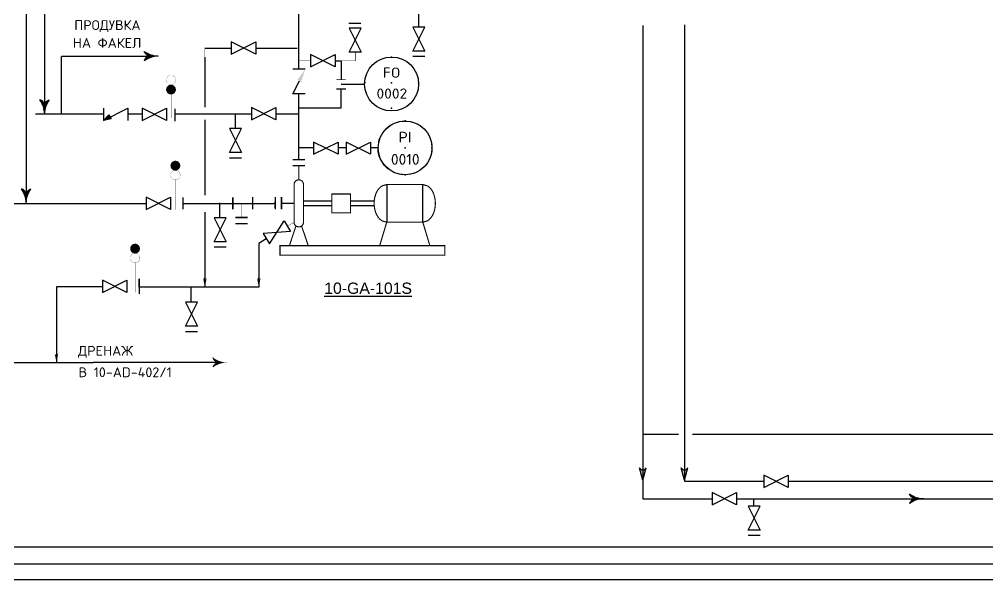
# Model space of a CAD drawing. Extents: x 270 to 589, y 86 to 206.
# Drawn here: x 283.02 to 295.87, y 90.26 to 97.69 of the extents above; entities that cross this region are included whole.
import ezdxf
from ezdxf.enums import TextEntityAlignment as Align

# ---------------------------------------------------------------- set-up
doc = ezdxf.new("R2010")
doc.units = 0
doc.header["$MEASUREMENT"] = 0
doc.linetypes.add('SDASH', pattern=[0.09375, 0.046875, -0.046875])
doc.layers.get('0').update_dxf_attribs({"linetype": 'CONTINUOUS'})
for name, color, linetype in [('IN-ATTRIBS', 7, 'CONTINUOUS'), ('IN-EQUIPMENT', 7, 'CONTINUOUS'), ('IN-INST-TAP', 7, 'CONTINUOUS'), ('IN-INSTRUMENT', 7, 'SDASH'), ('IN-MAJ-PROC', 3, 'CONTINUOUS'), ('IN-MIN-PROC', 7, 'CONTINUOUS'), ('IN-TEXT', 51, 'CONTINUOUS'), ('АРМАТУРА', 2, 'CONTINUOUS'), ('ОСНОВА', 3, 'CONTINUOUS')]:
    doc.layers.add(name, color=color, linetype=linetype)
doc.styles.add('ATTRIBS', font='SIMPLEX', dxfattribs={"width": 0.8, "height": 0.125})
doc.styles.add('HELV', font='HELV', dxfattribs={"height": 0.15})
doc.styles.add('NARROW', font='simplex', dxfattribs={"width": 0.75, "height": 0.1})
doc.styles.add('S1', font='SIMPLEX.shx')
doc.styles.add('SIMPLEX', font='SIMPLEX')

# ---------------------------------------------------------------- blocks, each defined once
blk = doc.blocks.new('PH35')
at = {"layer": 'IN-ATTRIBS'}
for p in [(0, 0.25), (-0.25, 0), (0, 0), (0.25, 0), (0, -0.25)]:
    blk.add_point(p, dxfattribs=at)
at = {"layer": 'IN-ATTRIBS', "flags": 1}
for tag, style, width, p in [('IDNUM', 'ATTRIBS', 0.8, (0.0087, 0.5838)), ('DWGNO', 'ATTRIBS', 0.8, (0.0029, 0.4474)), ('FILENO', 'ATTRIBS', 0.8, (-0.003, 0.3111)), ('LOC', 'ATTRIBS', 0.8, (-0.0799, -0.422)), ('SIG', 'ATTRIBS', 0.8, (-0.0872, -0.5633)), ('INSTALL', 'ATTRIBS', 0.8, (-0.0872, -0.6994)), ('SERV', 'ATTRIBS', 0.8, (-0.0834, -0.8376)), ('DATE', 'ATTRIBS', 0.8, (-0.0881, -0.9694)), ('DES', 'NARROW', 0.75, (-0.0866, -1.1017)), ('CSYS', 'NARROW', 0.75, (-0.0866, -1.2425))]:
    blk.add_attdef(tag, text='', height=0.1, dxfattribs=dict(at, style=style, width=width)).set_placement(p, align=Align.CENTER)
at = {"layer": 'IN-ATTRIBS', "style": 'ATTRIBS', "flags": 1}
blk.add_attdef('SYSCDI', text='', height=0.1, dxfattribs=at).set_placement((-0.3125, 0.3125), align=Align.RIGHT)
at = {"layer": 'IN-ATTRIBS', "style": 'S1'}
for tag, p in [('XT', (0.3241, 0.2568)), ('A1', (0.3233, 0.1153)), ('A2', (0.3233, -0.0347)), ('A3', (0.3233, -0.1847)), ('RES', (0.3233, -0.3422))]:
    blk.add_attdef(tag, p, '', height=0.1, dxfattribs=at)
at = {"layer": 'IN-ATTRIBS', "style": 'ATTRIBS'}
blk.add_attdef('SYSCDV', text='', height=0.1, dxfattribs=at).set_placement((-0.3125, 0.1411), align=Align.RIGHT)
at = {"layer": 'IN-ATTRIBS', "style": 'S1'}
for tag, p in [('INSTTYPE', (-0.0002, 0.0499)), ('TAGNUM', (0.0019, -0.1561)), ('MD', (0.4017, -0.5655)), ('SZ', (0.4017, -0.6963))]:
    blk.add_attdef(tag, text='', height=0.1, dxfattribs=at).set_placement(p, align=Align.CENTER)
blk = doc.blocks.new('PH35A')
blk.add_circle((0, 0), 0.25)

msp = doc.modelspace()

# ---------------------------------------------------------------- hatches: boundary and pattern name
at = {"linetype": 'CONTINUOUS'}
h = msp.add_hatch(dxfattribs=at)
h.set_pattern_fill('ANSI31', color=2, scale=0.0001, style=0)
h.set_pattern_definition([(45, (251.338398956, -50.92267221), (-8.8388347648e-06, 8.8388347648e-06), [])])
edge = h.paths.add_edge_path()
edge.add_arc((285.034, 96.762), 0.0637, 180, 360)
edge.add_arc((285.034, 96.762), 0.0638, 0, 180)
h = msp.add_hatch(dxfattribs=at)
h.set_pattern_fill('ANSI31', color=2, scale=0.0001, style=0)
h.set_pattern_definition([(45, (250.747828547, -50.92267221), (-8.8388347648e-06, 8.8388347648e-06), [])])
h.paths.add_polyline_path([(284.241, 96.374), (284.137, 96.352), (284.21, 96.425)])
for points in [[(291.25, 91.742), (291.296, 91.577), (291.341, 91.742, -0.175978), (291.296, 91.711, -0.175978)], [(291.804, 91.742), (291.849, 91.577), (291.895, 91.742, -0.175978), (291.849, 91.711, -0.175978)]]:
    msp.add_hatch(color=5, dxfattribs=at).paths.add_polyline_path(points)

# ---------------------------------------------------------------- linework, layer by layer
at = {"color": 5, "linetype": 'CONTINUOUS'}
for p, q in [((283.357, 96.439), (283.357, 98.021)), ((288.317, 97.79), (288.317, 97.591)), ((291.296, 97.611), (291.295, 96.888)), ((291.849, 97.622), (291.849, 96.947)), ((285.833, 97.309), (285.483, 97.309)), ((286.708, 97.309), (286.158, 97.309)), ((283.579, 96.439), (283.579, 97.202)), ((284.746, 97.202), (283.579, 97.202)), ((285.483, 97.192), (285.483, 96.531)), ((287.211, 97.144), (287.293, 97.144)), ((287.293, 97.144), (287.293, 96.9)), ((291.849, 96.947), (291.849, 91.563)), ((291.295, 96.888), (291.296, 91.332)), ((285.883, 96.443), (285.883, 96.244)), ((285.483, 96.361), (285.483, 95.36)), ((285.678, 95.261), (285.678, 95.062)), ((285.483, 95.137), (285.483, 94.139)), ((284.61, 94.249), (284.61, 94.051)), ((284.61, 94.139), (284.61, 94.249)), ((291.849, 94.281), (291.849, 93.443)), ((283.513, 94.146), (283.513, 93.14)), ((284.124, 94.146), (283.513, 94.146)), ((286.199, 94.139), (284.61, 94.139)), ((285.298, 94.139), (285.298, 93.94)), ((281.943, 93.14), (284.002, 93.14)), ((285.661, 93.14), (284.002, 93.14)), ((291.769, 92.184), (291.296, 92.184)), ((291.296, 91.577), (291.25, 91.742)), ((291.296, 91.577), (291.341, 91.742)), ((291.849, 91.577), (291.804, 91.742)), ((291.849, 91.577), (291.895, 91.742)), ((291.849, 91.563), (292.902, 91.563)), ((293.227, 91.563), (298.3, 91.563)), ((292.766, 91.332), (292.766, 91.233))]:
    msp.add_line(p, q, dxfattribs=at)
at = {"color": 2, "linetype": 'CONTINUOUS'}
for p, q in [((287.395, 97.644), (287.554, 97.644)), ((288.244, 97.204), (288.403, 97.204)), ((285.811, 95.858), (285.97, 95.858)), ((285.605, 94.675), (285.765, 94.675)), ((285.225, 93.553), (285.385, 93.553)), ((292.693, 90.846), (292.853, 90.846))]:
    msp.add_line(p, q, dxfattribs=at)
at = {"color": 2}
for p, q in [((286.815, 97.032), (286.652, 97.032)), ((286.652, 96.707), (286.738, 96.879)), ((286.815, 96.707), (286.652, 96.707)), ((284.137, 96.515), (284.137, 96.352)), ((284.137, 96.352), (284.462, 96.515)), ((284.462, 96.515), (284.462, 96.352))]:
    msp.add_line(p, q, dxfattribs=at)
at = {"color": 7, "linetype": 'CONTINUOUS'}
for p, q in [((284.137, 96.352), (284.21, 96.425)), ((284.21, 96.425), (284.241, 96.374)), ((284.241, 96.374), (284.137, 96.352))]:
    msp.add_line(p, q, dxfattribs=at)
at = {"color": 6}
for p, q in [((287.897, 95.502), (287.897, 95.002)), ((288.376, 95.002), (288.376, 95.502))]:
    msp.add_line(p, q, dxfattribs=at)
at = {"color": 3, "linetype": 'CONTINUOUS'}
for p, q in [((286.414, 95.304), (286.413, 95.25)), ((286.414, 95.272), (286.413, 95.191)), ((272.97, 90.695), (379.449, 90.695)), ((292.342, 90.466), (299.899, 90.466))]:
    msp.add_line(p, q, dxfattribs=at)
at = {"color": 5}
for p, q in [((285.483, 94.224), (285.483, 94.264)), ((286.199, 94.224), (286.199, 94.264))]:
    msp.add_line(p, q, dxfattribs=at)
at = {"color": 6, "linetype": 'CONTINUOUS'}
msp.add_line((271.084, 90.258), (567.702, 90.258, 0.558), dxfattribs=at)
at = {"color": 5, "linetype": 'CONTINUOUS'}
for points, const_width in [([(285.483, 97.309), (285.483, 97.192)], 0.006), ([(284.739, 97.201), (284.739, 97.207), (284.72, 97.207)], 0.01), ([(284.739, 97.207), (284.739, 97.201)], 0.01), ([(287.23, 96.894), (287.23, 96.894), (287.354, 96.894)], 0.01), ([(285.654, 93.135), (285.654, 93.14), (285.635, 93.14)], 0.01), ([(285.654, 93.14), (285.654, 93.135)], 0.01)]:
    msp.add_lwpolyline(points, dxfattribs=dict(at, const_width=const_width))
at = {"color": 2}
for points in [[(285.833, 97.232), (286.158, 97.395), (286.158, 97.232), (285.833, 97.395)], [(286.886, 97.063), (287.211, 97.226), (287.211, 97.063), (286.886, 97.226)], [(286.1, 96.361), (286.425, 96.524), (286.425, 96.361), (286.1, 96.524)], [(284.649, 96.352), (284.974, 96.515), (284.974, 96.352), (284.649, 96.515)], [(286.927, 95.904), (287.252, 96.066), (287.252, 95.904), (286.927, 96.066)], [(287.357, 95.904), (287.682, 96.066), (287.682, 95.904), (287.357, 96.066)], [(284.704, 95.171), (285.029, 95.333), (285.029, 95.171), (284.704, 95.333)], [(286.618, 94.88), (286.256, 94.852), (286.34, 94.713), (286.535, 95.019)], [(284.124, 94.068), (284.449, 94.231), (284.449, 94.068), (284.124, 94.231)], [(292.902, 91.482), (293.227, 91.645), (293.227, 91.482), (292.902, 91.645)], [(292.216, 91.251), (292.541, 91.414), (292.541, 91.251), (292.216, 91.414)]]:
    msp.add_lwpolyline(points, close=True, dxfattribs=at)
at = {"color": 5}
for points in [[(284.739, 97.207, -0.206864), (284.677, 97.269, -0.206864)], [(284.864, 97.207, 0.150368), (284.677, 97.144, 0.150368)], [(284.739, 97.207, 0.206864), (284.677, 97.144, 0.206864)], [(283.357, 96.564, 0.206864), (283.294, 96.627)], [(283.357, 96.439, -0.150368), (283.419, 96.627)], [(283.357, 96.564, -0.206864), (283.419, 96.627)], [(285.654, 93.14, -0.206864), (285.592, 93.203, -0.206864)], [(285.654, 93.14, 0.206864), (285.592, 93.078, 0.206864)], [(294.901, 91.332, -0.206864), (294.838, 91.395, -0.206864)], [(294.901, 91.332, 0.206864), (294.838, 91.27, 0.206864)], [(295.026, 91.332, 0.150368), (294.838, 91.27, 0.150368)]]:
    msp.add_lwpolyline(points, format="xyb", dxfattribs=at)
at = {"color": 2, "const_width": 0.0025}
msp.add_lwpolyline([(284.97, 96.888, 1), (285.097, 96.888, 1)], format="xyb", close=True, dxfattribs=at)
at = {"const_width": 0.0025}
msp.add_lwpolyline([(284.97, 96.762, 1), (285.097, 96.762, 1)], format="xyb", close=True, dxfattribs=at)
at = {"color": 2, "const_width": 0.005}
msp.add_lwpolyline([(285.034, 96.7), (285.034, 96.387)], dxfattribs=at)
at = {"color": 6}
for points, const_width in [([(286.649, 95.752), (286.811, 95.752)], 0.0195), ([(286.73, 95.565), (286.73, 95.752)], 0.015), ([(286.5, 95.172), (286.5, 95.335)], 0.0195), ([(286.667, 95.252), (286.5, 95.252)], 0.015), ([(286.792, 95.283), (287.167, 95.283)], 0.015), ([(287.735, 95.283), (287.417, 95.283)], 0.015), ([(286.792, 95.221), (287.167, 95.221)], 0.015), ([(287.735, 95.221), (287.417, 95.221)], 0.015), ([(287.897, 95.002), (287.803, 94.69)], 0.015), ([(288.376, 95.002), (288.47, 94.69)], 0.015), ([(286.692, 94.952), (286.605, 94.69)], 0.015), ([(286.767, 94.952), (286.855, 94.69)], 0.015)]:
    msp.add_lwpolyline(points, dxfattribs=dict(at, const_width=const_width))
at = {"color": 6, "const_width": 0.015}
for points in [[(286.667, 95.502), (286.667, 95.002, 1), (286.792, 95.002), (286.792, 95.502, 1)], [(287.897, 95.502), (287.837, 95.485, 0.107118), (287.779, 95.429, 0.079807), (287.743, 95.351, 0.067453), (287.73, 95.252, 0.067453), (287.743, 95.153, 0.079807), (287.779, 95.075, 0.107118), (287.837, 95.019), (287.897, 95.002), (288.376, 95.002), (288.436, 95.019, 0.107118), (288.494, 95.075, 0.079807), (288.529, 95.153, 0.067453), (288.542, 95.252, 0.067453), (288.529, 95.351, 0.079807), (288.494, 95.429, 0.107118), (288.436, 95.485), (288.376, 95.502)]]:
    msp.add_lwpolyline(points, format="xyb", close=True, dxfattribs=at)
for points in [[(287.167, 95.127), (287.417, 95.127), (287.417, 95.377), (287.167, 95.377)], [(286.48, 94.565), (288.667, 94.565), (288.667, 94.69), (286.48, 94.69)]]:
    msp.add_lwpolyline(points, close=True, dxfattribs=at)
at = {"color": 2, "linetype": 'CONTINUOUS'}
msp.add_circle((287.962, 96.836), 0.358, dxfattribs=at)
msp.add_circle((288.14, 95.988), 0.357)
at = {"color": 5}
for centre, start, end in [((284.872, 97.543), 234.4623, 268.6678), ((283.021, 96.431), 1.3322, 35.5377), ((295.033, 91.668), 234.4623, 268.6678)]:
    msp.add_arc(centre, 0.336, start, end, dxfattribs=at)
at = {"color": 5, "linetype": 'CONTINUOUS'}
for centre, start, end in [((291.316, 91.789), 215.8448, 255.7672), ((291.276, 91.789), 284.244, 324.1664), ((291.869, 91.789), 215.8448, 255.7672), ((291.829, 91.789), 284.244, 324.1664)]:
    msp.add_arc(centre, 0.0805, start, end, dxfattribs=at)
at = {"color": 5}
for points in [[(284.711, 97.248), (284.685, 97.253), (284.677, 97.269)], [(284.711, 97.165), (284.685, 97.16), (284.677, 97.144)], [(284.747, 97.231), (284.695, 97.238), (284.711, 97.248), (284.685, 97.253)], [(284.747, 97.183), (284.695, 97.175), (284.711, 97.165), (284.685, 97.16)], [(284.785, 97.218), (284.708, 97.225), (284.747, 97.231), (284.695, 97.238)], [(284.785, 97.195), (284.708, 97.188), (284.747, 97.183), (284.695, 97.175)], [(284.824, 97.21), (284.723, 97.215), (284.785, 97.218), (284.708, 97.225)], [(284.824, 97.203), (284.723, 97.199), (284.785, 97.195), (284.708, 97.188)], [(284.864, 97.207), (284.739, 97.207), (284.824, 97.21), (284.723, 97.215)], [(284.864, 97.207), (284.739, 97.207), (284.824, 97.203), (284.723, 97.199)], [(283.316, 96.593), (283.311, 96.619), (283.294, 96.627)], [(283.333, 96.556), (283.325, 96.608), (283.316, 96.593), (283.311, 96.619)], [(283.346, 96.518), (283.338, 96.595), (283.333, 96.556), (283.325, 96.608)], [(283.354, 96.479), (283.349, 96.58), (283.346, 96.518), (283.338, 96.595)], [(283.357, 96.439), (283.357, 96.564), (283.354, 96.479), (283.349, 96.58)], [(283.357, 96.439), (283.357, 96.564), (283.36, 96.479), (283.365, 96.58)], [(283.36, 96.479), (283.365, 96.58), (283.368, 96.518), (283.376, 96.595)], [(283.368, 96.518), (283.376, 96.595), (283.381, 96.556), (283.388, 96.608)], [(283.381, 96.556), (283.388, 96.608), (283.398, 96.593), (283.403, 96.619)], [(283.398, 96.593), (283.403, 96.619), (283.419, 96.627)], [(285.483, 94.224), (285.483, 94.139), (285.483, 94.224), (285.458, 94.262)], [(285.483, 94.224), (285.483, 94.139), (285.483, 94.224), (285.507, 94.262)], [(286.199, 94.224), (286.199, 94.139), (286.199, 94.224), (286.174, 94.262)], [(286.199, 94.224), (286.199, 94.139), (286.199, 94.224), (286.223, 94.262)], [(283.513, 93.225), (283.513, 93.14), (283.513, 93.225), (283.488, 93.264)], [(283.513, 93.225), (283.513, 93.14), (283.513, 93.225), (283.538, 93.264)], [(285.626, 93.181), (285.6, 93.186), (285.592, 93.203)], [(285.662, 93.164), (285.61, 93.172), (285.626, 93.181), (285.6, 93.186)], [(285.626, 93.099), (285.6, 93.094), (285.592, 93.078)], [(285.662, 93.116), (285.61, 93.109), (285.626, 93.099), (285.6, 93.094)], [(285.7, 93.151), (285.623, 93.159), (285.662, 93.164), (285.61, 93.172)], [(285.7, 93.129), (285.623, 93.121), (285.662, 93.116), (285.61, 93.109)], [(285.739, 93.143), (285.638, 93.148), (285.7, 93.151), (285.623, 93.159)], [(285.739, 93.137), (285.638, 93.132), (285.7, 93.129), (285.623, 93.121)], [(285.779, 93.14), (285.654, 93.14), (285.739, 93.143), (285.638, 93.148)], [(285.779, 93.14), (285.654, 93.14), (285.739, 93.137), (285.638, 93.132)], [(294.872, 91.374), (294.846, 91.379), (294.838, 91.395)], [(294.872, 91.291), (294.846, 91.286), (294.838, 91.27)], [(294.908, 91.356), (294.857, 91.364), (294.872, 91.374), (294.846, 91.379)], [(294.908, 91.308), (294.857, 91.301), (294.872, 91.291), (294.846, 91.286)], [(294.946, 91.344), (294.87, 91.351), (294.908, 91.356), (294.857, 91.364)], [(294.946, 91.321), (294.87, 91.314), (294.908, 91.308), (294.857, 91.301)], [(294.986, 91.336), (294.884, 91.34), (294.946, 91.344), (294.87, 91.351)], [(294.986, 91.329), (294.884, 91.324), (294.946, 91.321), (294.87, 91.314)], [(295.026, 91.332), (294.901, 91.332), (294.986, 91.336), (294.884, 91.34)], [(295.026, 91.332), (294.901, 91.332), (294.986, 91.329), (294.884, 91.324)]]:
    msp.add_solid(points, dxfattribs=at)
at = {"color": 2}
msp.add_solid([(286.763, 96.865), (286.815, 97.032), (286.713, 96.893)], dxfattribs=at)
at = {"layer": 'IN-EQUIPMENT', "color": 5}
msp.add_line((285.086, 96.507), (285.086, 96.345), dxfattribs=at)
at = {"layer": 'IN-EQUIPMENT', "color": 5, "const_width": 0.015}
msp.add_lwpolyline([(287.23, 96.77), (287.355, 96.77)], dxfattribs=at)
at = {"layer": 'IN-EQUIPMENT', "color": 3, "const_width": 0.0195}
for points in [[(286.649, 95.833), (286.811, 95.833)], [(285.192, 95.171), (285.192, 95.333)], [(285.855, 95.171), (285.855, 95.333)], [(286.117, 95.172), (286.117, 95.335)], [(286.419, 95.172), (286.419, 95.335)], [(286.051, 95.065), (285.889, 95.065)], [(286.051, 94.983), (285.889, 94.983)]]:
    msp.add_lwpolyline(points, dxfattribs=at)
at = {"layer": 'IN-INST-TAP', "color": 7}
for p, q in [((287.292, 96.832), (287.605, 96.832)), ((286.927, 95.988), (286.726, 95.988)), ((287.357, 95.988), (287.252, 95.988)), ((287.782, 95.988), (287.678, 95.988))]:
    msp.add_line(p, q, dxfattribs=at)
at = {"layer": 'IN-MAJ-PROC', "color": 3}
for p, q in [((286.73, 97.032), (286.73, 98.72)), ((286.73, 95.831), (286.73, 96.707)), ((285.192, 95.252), (286.412, 95.252))]:
    msp.add_line(p, q, dxfattribs=at)
at = {"layer": 'IN-MIN-PROC', "color": 5}
for p, q in [((287.292, 96.52), (287.292, 96.77)), ((283.237, 96.439), (284.137, 96.439)), ((284.462, 96.439), (284.649, 96.439)), ((285.086, 96.439), (286.1, 96.439)), ((286.425, 96.439), (286.725, 96.439)), ((286.73, 96.52), (287.292, 96.52)), ((286.297, 94.78), (286.199, 94.721)), ((286.199, 94.721), (286.199, 94.139)), ((298.288, 92.184), (291.954, 92.184)), ((291.296, 91.332), (292.216, 91.332)), ((292.541, 91.332), (298.29, 91.332))]:
    msp.add_line(p, q, dxfattribs=at)
at = {"layer": 'IN-MIN-PROC', "color": 5, "const_width": 0.005}
for points in [[(287.292, 97.145), (287.48, 97.145), (287.48, 97.259)], [(286.886, 97.145), (286.73, 97.145)], [(286.667, 95.002), (286.577, 94.948)]]:
    msp.add_lwpolyline(points, dxfattribs=at)
at = {"layer": 'IN-MIN-PROC', "color": 3, "linetype": 'CONTINUOUS', "const_width": 0.005}
msp.add_lwpolyline([(285.97, 95.252), (285.97, 95.065)], dxfattribs=at)
at = {"layer": 'АРМАТУРА', "color": 2}
for points in [[(287.397, 97.259), (287.557, 97.578), (287.397, 97.578), (287.557, 97.259)], [(288.244, 97.273), (288.403, 97.591), (288.244, 97.591), (288.403, 97.272)], [(285.811, 95.926), (285.97, 96.244), (285.811, 96.244), (285.97, 95.926)], [(285.605, 94.743), (285.765, 95.062), (285.606, 95.062), (285.765, 94.743)], [(285.225, 93.621), (285.385, 93.94), (285.225, 93.94), (285.385, 93.621)], [(292.693, 90.914), (292.853, 91.233), (292.694, 91.233), (292.853, 90.914)]]:
    msp.add_lwpolyline(points, close=True, dxfattribs=at)
for points, const_width in [([(285.059, 95.752, 1), (285.124, 95.752, 1)], 0.065), ([(285.028, 95.627, 1), (285.155, 95.627, 1)], 0.0025), ([(284.524, 94.651, 1), (284.589, 94.651, 1)], 0.065), ([(284.493, 94.526, 1), (284.621, 94.526, 1)], 0.0025)]:
    msp.add_lwpolyline(points, format="xyb", close=True, dxfattribs=dict(at, const_width=const_width))
at = {"layer": 'АРМАТУРА', "color": 2, "const_width": 0.005}
for points in [[(285.092, 95.565), (285.092, 95.169)], [(284.557, 94.463), (284.557, 94.07)]]:
    msp.add_lwpolyline(points, dxfattribs=at)
at = {"layer": 'ОСНОВА', "color": 3, "linetype": 'CONTINUOUS'}
for p, q in [((283.112, 100.22), (283.112, 95.367)), ((281.77, 90.466), (292.342, 90.466))]:
    msp.add_line(p, q, dxfattribs=at)
at = {"layer": 'ОСНОВА', "color": 3}
msp.add_line((281.829, 95.252), (284.704, 95.252), dxfattribs=at)
for points in [[(283.112, 95.382, 0.206864), (283.049, 95.445, 0.206864)], [(283.112, 95.382, -0.206864), (283.174, 95.445, -0.206864)], [(283.112, 95.257, -0.150368), (283.174, 95.445, -0.150368)]]:
    msp.add_lwpolyline(points, format="xyb", dxfattribs=at)
msp.add_arc((282.776, 95.25), 0.336, 1.3322, 35.5377, dxfattribs=at)
for points in [[(283.071, 95.411), (283.066, 95.437), (283.049, 95.445)], [(283.088, 95.375), (283.08, 95.426), (283.071, 95.411), (283.066, 95.437)], [(283.101, 95.337), (283.093, 95.413), (283.088, 95.375), (283.08, 95.426)], [(283.109, 95.297), (283.104, 95.399), (283.101, 95.337), (283.093, 95.413)], [(283.112, 95.257), (283.112, 95.382), (283.109, 95.297), (283.104, 95.399)], [(283.112, 95.257), (283.112, 95.382), (283.115, 95.297), (283.12, 95.399)], [(283.115, 95.297), (283.12, 95.399), (283.123, 95.337), (283.131, 95.413)], [(283.123, 95.337), (283.131, 95.413), (283.136, 95.375), (283.143, 95.426)], [(283.136, 95.375), (283.143, 95.426), (283.153, 95.411), (283.158, 95.437)], [(283.153, 95.411), (283.158, 95.437), (283.174, 95.445)]]:
    msp.add_solid(points, dxfattribs=at)

# ---------------------------------------------------------------- block references
at = {"layer": 'IN-INSTRUMENT', "color": 7}
ref = msp.add_blockref('PH35', (287.962, 96.853), dxfattribs=dict(at, xscale=1.43, yscale=1.35, zscale=1.43))
ref.add_attrib('INSTTYPE', 'FO', dxfattribs={"layer": 'IN-ATTRIBS', "extrusion": (0, 0, -1), "height": 0.135, "style": 'S1', "text_generation_flag": 2, "width": 1.059259}).set_placement((-287.962, 96.92), align=Align.CENTER)
ref.add_attrib('TAGNUM', '0002', dxfattribs={"layer": 'IN-ATTRIBS', "extrusion": (0, 0, -1), "height": 0.135, "style": 'S1', "text_generation_flag": 2, "width": 1.059259}).set_placement((-287.965, 96.642), align=Align.CENTER)
at = {"layer": 'IN-INSTRUMENT', "color": 7, "xscale": 1.43, "yscale": 1.43, "zscale": 1.43}
msp.add_blockref('PH35', (288.14, 95.988), dxfattribs=at).add_auto_attribs({'INSTTYPE': 'PI', 'TAGNUM': '0010'})
msp.add_blockref('PH35A', (288.14, 95.988), dxfattribs=at)
msp.add_blockref('PH35A', (288.14, 95.988), dxfattribs=at)
msp.add_blockref('PH35A', (288.14, 95.988), dxfattribs=at)

# ---------------------------------------------------------------- texts
at = {"color": 1, "linetype": 'CONTINUOUS'}
for s, style, p in [('ПРОДУВКА', 'S1', (283.749, 97.553)), ('НА ФАКЕЛ', 'S1', (283.731, 97.316)), ('ДРЕНАЖ', 'S1', (283.799, 93.23)), ('B 10-AD-402/1', 'SIMPLEX', (283.806, 92.945))]:
    msp.add_text(s, height=0.13, dxfattribs=dict(at, style=style)).set_placement(p)
at = {"layer": 'IN-TEXT', "color": 4, "style": 'HELV'}
msp.add_text('%%u10-GA-101S', height=0.15, dxfattribs=at).set_placement((287.65, 94.051), align=Align.CENTER)

doc.saveas('drawing.dxf')
